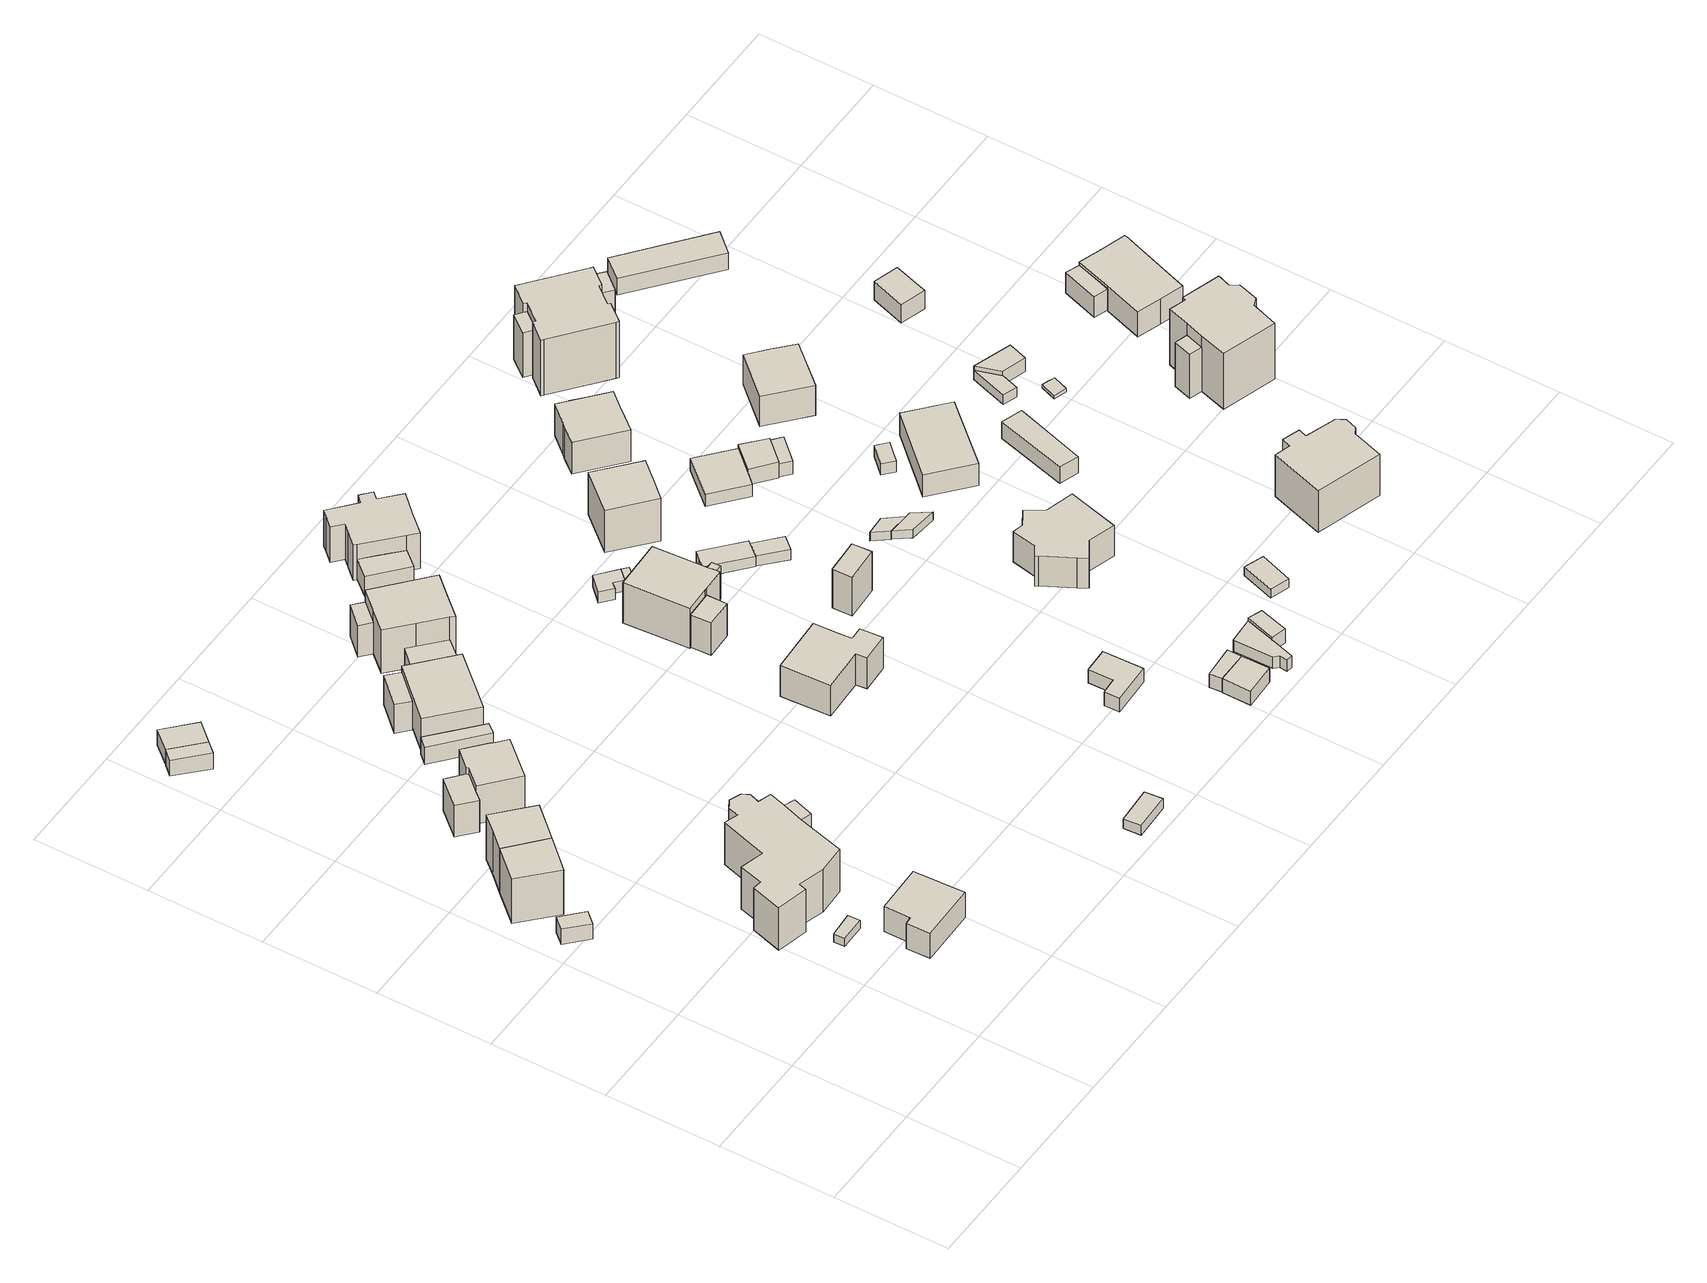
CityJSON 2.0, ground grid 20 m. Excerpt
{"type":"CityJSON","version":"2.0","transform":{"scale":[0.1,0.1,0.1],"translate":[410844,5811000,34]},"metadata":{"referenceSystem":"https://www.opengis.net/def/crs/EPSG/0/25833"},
"CityObjects":{
"building1":{"type":"Building","attributes":{"Gemeindeschluessel":"11000009","BezugspunktDach":"2200","function":"31001_2000","measuredHeight":3.24,"storeysAboveGround":1},"address":[{"country":"Germany","locality":"Berlin","thoroughfareNumber":"28A (1)","thoroughfareName":"Woltersdorfer Weg"}],"geometry":[{"type":"Solid","lod":"1","boundaries":[[[[0,1,2,3]],[[4,5,6,7]],[[4,7,3,2]],[[5,4,2,1]],[[6,5,1,0]],[[7,6,0,3]]]]}]},
"building2":{"type":"Building","attributes":{"Gemeindeschluessel":"11000009","BezugspunktDach":"2200","function":"31001_1010","measuredHeight":10.96,"storeysAboveGround":2},"address":[{"country":"Germany","locality":"Berlin","thoroughfareNumber":"28A","thoroughfareName":"Woltersdorfer Weg"}],"geometry":[{"type":"Solid","lod":"1","boundaries":[[[[8,9,10,11]],[[12,13,14,15]],[[12,15,11,10]],[[13,12,10,9]],[[14,13,9,8]],[[15,14,8,11]]]]}]},
"building3":{"type":"Building","attributes":{"Gemeindeschluessel":"11000009","BezugspunktDach":"2200","function":"31001_1010","measuredHeight":10.96,"storeysAboveGround":2},"address":[{"country":"Germany","locality":"Berlin","thoroughfareNumber":"28","thoroughfareName":"Woltersdorfer Weg"}],"geometry":[{"type":"Solid","lod":"1","boundaries":[[[[9,16,17,18,10]],[[19,20,21,13,12]],[[19,12,10,18]],[[20,19,18,17]],[[21,20,17,16]],[[13,21,16,9]],[[12,13,9,10]]]]}]},
"building4":{"type":"Building","attributes":{"Gemeindeschluessel":"11000009","BezugspunktDach":"2200","function":"31001_2000","measuredHeight":1.65,"storeysAboveGround":1},"address":[{"country":"Germany","locality":"Berlin","thoroughfareNumber":"8 (2)","thoroughfareName":"Springeberger Weg"}],"geometry":[{"type":"Solid","lod":"1","boundaries":[[[[22,23,24,25]],[[26,27,28,29]],[[26,29,25,24]],[[27,26,24,23]],[[28,27,23,22]],[[29,28,22,25]]]]}]},
"building5":{"type":"Building","attributes":{"Gemeindeschluessel":"11000009","BezugspunktDach":"2200","function":"31001_1010","measuredHeight":6.17,"storeysAboveGround":1},"address":[{"country":"Germany","locality":"Berlin","thoroughfareNumber":"8","thoroughfareName":"Springeberger Weg"}],"geometry":[{"type":"Solid","lod":"1","boundaries":[[[[30,31,32,33,34,35,36]],[[37,38,39,40,41,42,43]],[[37,43,36,35]],[[38,37,35,34]],[[39,38,34,33]],[[40,39,33,32]],[[41,40,32,31]],[[42,41,31,30]],[[43,42,30,36]]]]}]},
"building6":{"type":"Building","attributes":{"Gemeindeschluessel":"11000009","function":"31001_1010"},"address":[{"country":"Germany","locality":"Berlin","thoroughfareNumber":"4","thoroughfareName":"Springeberger Weg"}],"children":["building6-1","building6-2"]},
"building6-1":{"type":"BuildingPart","attributes":{"BezugspunktDach":"2200","measuredHeight":8.86,"storeysAboveGround":2},"parents":["building6"],"geometry":[{"type":"MultiSurface","lod":"1","boundaries":[[[44,45,46,47,48,49,50,51,52,53,54,55,56,57,58,59,60,61,62]],[[63,64,65,66,67,68,69,70,71,72,73,74,75,76,77,78,79,80,81]],[[63,81,62,61]],[[64,63,61,60]],[[65,64,60,59]],[[66,65,59,58]],[[67,66,58,57]],[[68,67,57,56]],[[69,68,56,55]],[[70,69,55,54]],[[71,70,54,53]],[[72,71,53,52]],[[73,72,52,51]],[[74,73,51,50]],[[75,74,50,49]],[[76,75,82,83]],[[77,76,48,47]],[[78,77,47,46]],[[79,78,46,45]],[[80,79,45,44]],[[81,80,44,62]],[[83,82,49,48]]]}]},
"building6-2":{"type":"BuildingPart","attributes":{"BezugspunktDach":"2200","measuredHeight":8.73,"storeysAboveGround":2},"parents":["building6"],"geometry":[{"type":"Solid","lod":"1","boundaries":[[[[84,85,49,48]],[[82,86,87,83]],[[86,82,49,85]],[[87,86,85,84]],[[83,87,84,48]],[[82,83,48,49]]]]}]},
"building7":{"type":"Building","attributes":{"Gemeindeschluessel":"11000009","BezugspunktDach":"2200","function":"51009_1610","measuredHeight":3.23,"storeysAboveGround":0},"address":[{"country":"Germany","locality":"Berlin"}],"geometry":[{"type":"Solid","lod":"1","boundaries":[[[[88,89,90,91]],[[92,93,94,95]],[[92,95,91,90]],[[93,92,90,89]],[[94,93,89,88]],[[95,94,88,91]]]]}]},
"building8":{"type":"Building","attributes":{"Gemeindeschluessel":"11000009","function":"31001_1010"},"address":[{"country":"Germany","locality":"Berlin","thoroughfareNumber":"26","thoroughfareName":"Woltersdorfer Weg"}],"children":["building8-1","building8-2","building8-3"]},
"building8-1":{"type":"BuildingPart","attributes":{"BezugspunktDach":"2200","measuredHeight":9.35,"storeysAboveGround":2},"parents":["building8"],"geometry":[{"type":"MultiSurface","lod":"1","boundaries":[[[96,97,98,99,100,101,102,103,104]],[[105,106,107,108,109,110,111,112,113]],[[114,115,104,103]],[[106,116,114,103,102]],[[107,106,102,101]],[[108,107,101,100]],[[117,118,119,120,121,109,108,100,99]],[[110,109,99,98]],[[111,110,98,97]],[[112,111,97,96]],[[113,112,96,104]],[[105,113,115,114]],[[105,114,116,106]],[[121,120,119,118,117]]]}]},
"building8-2":{"type":"BuildingPart","attributes":{"BezugspunktDach":"2200","measuredHeight":6.61,"storeysAboveGround":2},"parents":["building8"],"geometry":[{"type":"MultiSurface","lod":"1","boundaries":[[[122,115,114,116,123,124]],[[125,106,105,113,126,127]],[[125,127,124,123]],[[106,125,123,116]],[[126,113,115,122]],[[127,126,122,124]],[[128,105,106,116,114]],[[113,105,114,115]]]}]},
"building8-3":{"type":"BuildingPart","attributes":{"BezugspunktDach":"2200","measuredHeight":4.02,"storeysAboveGround":2},"parents":["building8"],"geometry":[{"type":"MultiSurface","lod":"1","boundaries":[[[117,129,130,118]],[[131,132,120,119]],[[131,119,118,130]],[[132,131,130,129]],[[120,132,129,117]],[[119,120,133,117,118]]]}]},
"building9":{"type":"Building","attributes":{"Gemeindeschluessel":"11000009","BezugspunktDach":"2200","function":"31001_1010","measuredHeight":3.19,"storeysAboveGround":1},"address":[{"country":"Germany","locality":"Berlin","thoroughfareNumber":"5D","thoroughfareName":"Am Mühlenfließ"}],"geometry":[{"type":"Solid","lod":"1","boundaries":[[[[89,134,135,90]],[[136,137,138,139]],[[136,139,90,135]],[[137,136,135,134]],[[138,137,134,89]],[[139,138,89,90]]]]}]},
"building10":{"type":"Building","attributes":{"Gemeindeschluessel":"11000009","BezugspunktDach":"2200","function":"51009_1610","measuredHeight":3.93,"storeysAboveGround":0},"address":[{"country":"Germany","locality":"Berlin"}],"geometry":[{"type":"Solid","lod":"1","boundaries":[[[[140,141,129,117]],[[142,143,144,145]],[[142,145,117,129]],[[143,142,129,141]],[[144,143,141,140]],[[145,144,140,117]]]]}]},
"building11":{"type":"Building","attributes":{"Gemeindeschluessel":"11000009","BezugspunktDach":"2200","function":"31001_2463","measuredHeight":3.79,"storeysAboveGround":1},"address":[{"country":"Germany","locality":"Berlin","thoroughfareNumber":"24 (1)","thoroughfareName":"Woltersdorfer Weg"}],"geometry":[{"type":"Solid","lod":"1","boundaries":[[[[146,147,148,149]],[[150,151,152,153]],[[150,153,149,148]],[[151,150,148,147]],[[152,151,147,146]],[[153,152,146,149]]]]}]},
"building12":{"type":"Building","attributes":{"Gemeindeschluessel":"11000009","BezugspunktDach":"2200","function":"51009_1610","measuredHeight":6.33,"storeysAboveGround":0},"address":[{"country":"Germany","locality":"Berlin"}],"geometry":[{"type":"Solid","lod":"1","boundaries":[[[[154,155,156,157]],[[158,159,160,161]],[[158,161,157,156]],[[159,158,156,155]],[[160,159,155,154]],[[161,160,154,157]]]]}]},
"building13":{"type":"Building","attributes":{"Gemeindeschluessel":"11000009","BezugspunktDach":"2200","function":"31001_1010","measuredHeight":7.97,"storeysAboveGround":1},"address":[{"country":"Germany","locality":"Berlin","thoroughfareNumber":"24","thoroughfareName":"Woltersdorfer Weg"}],"geometry":[{"type":"Solid","lod":"1","boundaries":[[[[162,163,164,165]],[[166,167,168,169]],[[166,169,165,164]],[[167,166,164,163]],[[168,167,163,162]],[[169,168,162,165]]]]}]},
"building14":{"type":"Building","attributes":{"Gemeindeschluessel":"11000009","BezugspunktDach":"2200","function":"31001_2000","measuredHeight":1.98,"storeysAboveGround":1},"address":[{"country":"Germany","locality":"Berlin","thoroughfareNumber":"9 (2)","thoroughfareName":"Springeberger Weg"}],"geometry":[{"type":"Solid","lod":"1","boundaries":[[[[170,171,172,173]],[[174,175,176,177]],[[174,177,173,172]],[[175,174,172,171]],[[176,175,171,170]],[[177,176,170,173]]]]}]},
"building15":{"type":"Building","attributes":{"Gemeindeschluessel":"11000009","BezugspunktDach":"2200","function":"31001_2000","measuredHeight":4.36,"storeysAboveGround":1},"address":[{"country":"Germany","locality":"Berlin","thoroughfareNumber":"22 (1)","thoroughfareName":"Woltersdorfer Weg"}],"geometry":[{"type":"Solid","lod":"1","boundaries":[[[[178,179,180,181]],[[182,183,184,185]],[[182,185,181,180]],[[183,182,180,179]],[[184,183,179,178]],[[185,184,178,181]]]]}]},
"building16":{"type":"Building","attributes":{"Gemeindeschluessel":"11000009","function":"31001_1010"},"address":[{"country":"Germany","locality":"Berlin","thoroughfareNumber":"22","thoroughfareName":"Woltersdorfer Weg"}],"children":["building16-1","building16-2"]},
"building16-1":{"type":"BuildingPart","attributes":{"BezugspunktDach":"2200","measuredHeight":11.57,"storeysAboveGround":2},"parents":["building16"],"geometry":[{"type":"MultiSurface","lod":"1","boundaries":[[[186,187,188,189,190,191,192,193,194]],[[195,196,197,198,199,200,201,202,203]],[[195,203,194,193]],[[196,195,193,192]],[[204,205,196,192,191]],[[198,197,191,190]],[[199,198,190,189]],[[200,199,189,188]],[[201,200,188,187]],[[202,201,187,186]],[[203,202,186,194]],[[206,197,196,205,204]]]}]},
"building16-2":{"type":"BuildingPart","attributes":{"BezugspunktDach":"2200","measuredHeight":6.51,"storeysAboveGround":2},"parents":["building16"],"geometry":[{"type":"MultiSurface","lod":"1","boundaries":[[[207,204,208,209]],[[210,197,195,211]],[[210,211,209,208]],[[197,210,208,204]],[[211,195,207,209]],[[195,212,196,205,207]],[[213,197,204,205,196]]]}]},
"building17":{"type":"Building","attributes":{"Gemeindeschluessel":"11000009","BezugspunktDach":"2200","function":"31001_1010","measuredHeight":10.13,"storeysAboveGround":2},"address":[{"country":"Germany","locality":"Berlin","thoroughfareNumber":"3","thoroughfareName":"Springeberger Weg"}],"geometry":[{"type":"Solid","lod":"1","boundaries":[[[[214,215,216,217,218,219,220,221,222]],[[223,224,225,226,227,228,229,230,231]],[[223,231,222,221]],[[224,223,221,220]],[[225,224,220,219]],[[226,225,219,218]],[[227,226,218,217]],[[228,227,217,216]],[[229,228,216,215]],[[230,229,215,214]],[[231,230,214,222]]]]}]},
"building18":{"type":"Building","attributes":{"Gemeindeschluessel":"11000009","BezugspunktDach":"2200","function":"51009_1610","measuredHeight":7.83,"storeysAboveGround":0},"address":[{"country":"Germany","locality":"Berlin"}],"geometry":[{"type":"Solid","lod":"1","boundaries":[[[[232,233,234,235]],[[236,237,238,239]],[[236,239,235,234]],[[237,236,234,233]],[[238,237,233,232]],[[239,238,232,235]]]]}]},
"building19":{"type":"Building","attributes":{"Gemeindeschluessel":"11000009","BezugspunktDach":"2200","function":"31001_2000","measuredHeight":5.06,"storeysAboveGround":1},"address":[{"country":"Germany","locality":"Berlin","thoroughfareNumber":"20 (1)","thoroughfareName":"Woltersdorfer Weg"}],"geometry":[{"type":"Solid","lod":"1","boundaries":[[[[240,241,242,243,244]],[[245,246,247,248,249]],[[245,249,244,243]],[[246,245,243,242]],[[247,246,242,241]],[[248,247,241,240]],[[249,248,240,244]]]]}]},
"building20":{"type":"Building","attributes":{"Gemeindeschluessel":"11000009","function":"31001_1010"},"address":[{"country":"Germany","locality":"Berlin","thoroughfareNumber":"1","thoroughfareName":"Springeberger Weg"}],"children":["building20-1","building20-2"]},
"building20-1":{"type":"BuildingPart","attributes":{"BezugspunktDach":"2200","measuredHeight":9.71,"storeysAboveGround":2},"parents":["building20"],"geometry":[{"type":"MultiSurface","lod":"1","boundaries":[[[250,251,252,253,254,255,256,257]],[[258,259,260,261,262,263,264,265]],[[258,265,257,256]],[[266,267,268,269,259,258,256,255]],[[270,266,269,271,260,259,255,254]],[[261,260,254,253]],[[262,261,253,252]],[[263,262,252,251]],[[264,263,251,250]],[[265,264,250,257]],[[269,268,267,266]],[[271,269,266,270]]]}]},
"building20-2":{"type":"BuildingPart","attributes":{"BezugspunktDach":"2200","measuredHeight":6.86,"storeysAboveGround":2},"parents":["building20"],"geometry":[{"type":"MultiSurface","lod":"1","boundaries":[[[270,272,273,267]],[[274,275,271,268]],[[274,268,267,273]],[[275,274,273,272]],[[271,275,272,270]],[[268,269,266,267]],[[271,270,266,269]]]}]},
"building21":{"type":"Building","attributes":{"Gemeindeschluessel":"11000009","BezugspunktDach":"2200","function":"31001_1010","measuredHeight":12.32,"storeysAboveGround":2},"address":[{"country":"Germany","locality":"Berlin","thoroughfareNumber":"20","thoroughfareName":"Woltersdorfer Weg"}],"geometry":[{"type":"Solid","lod":"1","boundaries":[[[[276,277,278,279,280,281,282,283,284,285,286,287,288,289,290]],[[291,292,293,294,295,296,297,298,299,300,301,302,303,304,305]],[[291,305,290,289]],[[292,291,289,288]],[[293,292,288,287]],[[294,293,287,286]],[[295,294,286,285]],[[296,295,285,284]],[[297,296,284,283]],[[298,297,283,282]],[[299,298,282,281]],[[300,299,281,280]],[[301,300,280,279]],[[302,301,279,278]],[[303,302,278,277]],[[304,303,277,276]],[[305,304,276,290]]]]}]},
"building22":{"type":"Building","attributes":{"Gemeindeschluessel":"11000009","BezugspunktDach":"2200","function":"31001_2000","measuredHeight":2.3,"storeysAboveGround":1},"address":[{"country":"Germany","locality":"Berlin","thoroughfareNumber":"1 (2)","thoroughfareName":"Springeberger Weg"}],"geometry":[{"type":"Solid","lod":"1","boundaries":[[[[306,307,308,309,310,311]],[[312,313,314,315,316,317]],[[312,317,311,310]],[[313,312,310,309]],[[314,313,309,308]],[[315,314,308,307]],[[316,315,307,306]],[[317,316,306,311]]]]}]},
"building23":{"type":"Building","attributes":{"Gemeindeschluessel":"11000009","BezugspunktDach":"2200","function":"31001_1010","measuredHeight":2.82,"storeysAboveGround":1},"address":[{"country":"Germany","locality":"Berlin","thoroughfareNumber":"7","thoroughfareName":"Springeberger Weg"}],"geometry":[{"type":"Solid","lod":"1","boundaries":[[[[318,319,320,321,322,323]],[[324,325,326,327,328,329]],[[324,329,323,322]],[[325,324,322,321]],[[326,325,321,320]],[[327,326,320,319]],[[328,327,319,318]],[[329,328,318,323]]]]}]},
"building24":{"type":"Building","attributes":{"Gemeindeschluessel":"11000009","BezugspunktDach":"2200","function":"51009_1610","measuredHeight":2.29,"storeysAboveGround":0},"address":[{"country":"Germany","locality":"Berlin"}],"geometry":[{"type":"Solid","lod":"1","boundaries":[[[[330,331,309,308]],[[313,332,333,314]],[[313,314,308,309]],[[332,313,309,331]],[[333,332,331,330]],[[314,333,330,308]]]]}]},
"building25":{"type":"Building","attributes":{"Gemeindeschluessel":"11000009","BezugspunktDach":"2200","function":"51009_1610","measuredHeight":2.48,"storeysAboveGround":0},"address":[{"country":"Germany","locality":"Berlin"}],"geometry":[{"type":"Solid","lod":"1","boundaries":[[[[334,335,336,337]],[[338,339,340,341]],[[338,341,337,336]],[[339,338,336,335]],[[340,339,335,334]],[[341,340,334,337]]]]}]},
"building26":{"type":"Building","attributes":{"Gemeindeschluessel":"11000009","BezugspunktDach":"2200","function":"31001_1010","measuredHeight":2.84,"storeysAboveGround":1},"address":[{"country":"Germany","locality":"Berlin","thoroughfareNumber":"9","thoroughfareName":"Springeberger Weg"}],"geometry":[{"type":"Solid","lod":"1","boundaries":[[[[342,343,344,345]],[[346,347,348,349]],[[346,349,345,344]],[[347,346,344,343]],[[348,347,343,342]],[[349,348,342,345]]]]}]},
"building27":{"type":"Building","attributes":{"Gemeindeschluessel":"11000009","BezugspunktDach":"2200","function":"51009_1610","measuredHeight":2.82,"storeysAboveGround":0},"address":[{"country":"Germany","locality":"Berlin"}],"geometry":[{"type":"Solid","lod":"1","boundaries":[[[[345,344,350,351]],[[352,353,354,355]],[[352,355,351,350]],[[353,352,350,344]],[[354,353,344,345]],[[355,354,345,351]]]]}]},
"building28":{"type":"Building","attributes":{"Gemeindeschluessel":"11000009","BezugspunktDach":"2200","function":"31001_2000","measuredHeight":8.18,"storeysAboveGround":1},"address":[{"country":"Germany","locality":"Berlin","thoroughfareNumber":"3 (1)","thoroughfareName":"Springeberger Weg"}],"geometry":[{"type":"Solid","lod":"1","boundaries":[[[[356,357,358,359]],[[360,361,362,363]],[[360,363,359,358]],[[361,360,358,357]],[[362,361,357,356]],[[363,362,356,359]]]]}]},
"building29":{"type":"Building","attributes":{"Gemeindeschluessel":"11000009","BezugspunktDach":"2200","function":"31001_2000","measuredHeight":2.41,"storeysAboveGround":1},"address":[{"country":"Germany","locality":"Berlin","thoroughfareNumber":"1 (1)","thoroughfareName":"Springeberger Weg"}],"geometry":[{"type":"Solid","lod":"1","boundaries":[[[[364,365,366,367,368,369,370]],[[371,372,373,374,375,376,377]],[[371,377,370,369]],[[372,371,369,368]],[[373,372,368,367]],[[374,373,367,366]],[[375,374,366,365]],[[376,375,365,364]],[[377,376,364,370]]]]}]},
"building30":{"type":"Building","attributes":{"Gemeindeschluessel":"11000009","BezugspunktDach":"2200","function":"31001_2000","measuredHeight":2.45,"storeysAboveGround":1},"address":[{"country":"Germany","locality":"Berlin","thoroughfareNumber":"9 (1)","thoroughfareName":"Springeberger Weg"}],"geometry":[{"type":"Solid","lod":"1","boundaries":[[[[378,379,380,381,382,383,384]],[[385,386,387,388,389,390,391]],[[385,391,384,383]],[[386,385,383,382]],[[387,386,382,381]],[[388,387,381,380]],[[389,388,380,379]],[[390,389,379,378]],[[391,390,378,384]]]]}]},
"building31":{"type":"Building","attributes":{"Gemeindeschluessel":"11000009","BezugspunktDach":"2200","function":"51009_1610","measuredHeight":2.12,"storeysAboveGround":0},"address":[{"country":"Germany","locality":"Berlin"}],"geometry":[{"type":"Solid","lod":"1","boundaries":[[[[392,393,394,395]],[[396,397,398,399]],[[396,399,395,394]],[[397,396,394,393]],[[398,397,393,392]],[[399,398,392,395]]]]}]},
"building32":{"type":"Building","attributes":{"Gemeindeschluessel":"11000009","BezugspunktDach":"2200","function":"31001_1010","measuredHeight":10.13,"storeysAboveGround":2},"address":[{"country":"Germany","locality":"Berlin","thoroughfareNumber":"21","thoroughfareName":"Woltersdorfer Weg"}],"geometry":[{"type":"Solid","lod":"1","boundaries":[[[[400,401,402,403,404,405]],[[406,407,408,409,410,411]],[[406,411,405,404]],[[407,406,404,403]],[[408,407,403,402]],[[409,408,402,401]],[[410,409,401,400]],[[411,410,400,405]]]]}]},
"building33":{"type":"Building","attributes":{"Gemeindeschluessel":"11000009","BezugspunktDach":"2200","function":"31001_2000","measuredHeight":3.83,"storeysAboveGround":1},"address":[{"country":"Germany","locality":"Berlin","thoroughfareNumber":"28 (3)","thoroughfareName":"Waldschützpfad"}],"geometry":[{"type":"Solid","lod":"1","boundaries":[[[[412,413,414,415]],[[416,417,418,419]],[[416,419,415,414]],[[417,416,414,413]],[[418,417,413,412]],[[419,418,412,415]]]]}]},
"building34":{"type":"Building","attributes":{"Gemeindeschluessel":"11000009","BezugspunktDach":"2200","function":"31001_2000","measuredHeight":1.8,"storeysAboveGround":1},"address":[{"country":"Germany","locality":"Berlin","thoroughfareNumber":"5 (1)","thoroughfareName":"Springeberger Weg"}],"geometry":[{"type":"Solid","lod":"1","boundaries":[[[[420,421,422,423]],[[424,425,426,427]],[[424,427,423,422]],[[425,424,422,421]],[[426,425,421,420]],[[427,426,420,423]]]]}]},
"building35":{"type":"Building","attributes":{"Gemeindeschluessel":"11000009","BezugspunktDach":"2200","function":"51009_1610","measuredHeight":1.75,"storeysAboveGround":0},"address":[{"country":"Germany","locality":"Berlin"}],"geometry":[{"type":"Solid","lod":"1","boundaries":[[[[428,429,430,421,420]],[[431,432,433,434,435]],[[431,435,420,421]],[[432,431,421,430]],[[433,432,430,429]],[[434,433,429,428]],[[435,434,428,420]]]]}]},
"building36":{"type":"Building","attributes":{"Gemeindeschluessel":"11000009","BezugspunktDach":"2200","function":"31001_1010","measuredHeight":6.3,"storeysAboveGround":1},"address":[{"country":"Germany","locality":"Berlin","thoroughfareNumber":"5","thoroughfareName":"Springeberger Weg"}],"geometry":[{"type":"Solid","lod":"1","boundaries":[[[[436,437,438,439,440,441,442,443,444,445,446,447]],[[448,449,450,451,452,453,454,455,456,457,458,459]],[[448,459,447,446]],[[449,448,446,445]],[[450,449,445,444]],[[451,450,444,443]],[[452,451,443,442]],[[453,452,442,441]],[[454,453,441,440]],[[455,454,440,439]],[[456,455,439,438]],[[457,456,438,437]],[[458,457,437,436]],[[459,458,436,447]]]]}]},
"building37":{"type":"Building","attributes":{"Gemeindeschluessel":"11000009","function":"31001_2000"},"address":[{"country":"Germany","locality":"Berlin","thoroughfareNumber":"21 (1)","thoroughfareName":"Woltersdorfer Weg"}],"children":["building37-1","building37-2"]},
"building37-1":{"type":"BuildingPart","attributes":{"BezugspunktDach":"2200","measuredHeight":2.5,"storeysAboveGround":1},"parents":["building37"],"geometry":[{"type":"MultiSurface","lod":"1","boundaries":[[[460,461,462,463]],[[464,465,466,467]],[[464,467,463,462]],[[465,464,462,461]],[[466,468,469,460]],[[467,466,460,463]],[[465,461,469,468]]]}]},
"building37-2":{"type":"BuildingPart","attributes":{"BezugspunktDach":"2200","measuredHeight":3.83,"storeysAboveGround":1},"parents":["building37"],"geometry":[{"type":"MultiSurface","lod":"1","boundaries":[[[470,471,472,473]],[[465,474,475,468]],[[461,469,473,472]],[[474,465,472,471]],[[475,474,471,470]],[[468,475,470,473]],[[465,468,469,461]]]}]},
"building38":{"type":"Building","attributes":{"Gemeindeschluessel":"11000009","BezugspunktDach":"2200","function":"31001_2000","measuredHeight":1.8,"storeysAboveGround":1},"address":[{"country":"Germany","locality":"Berlin","thoroughfareNumber":"28 (1)","thoroughfareName":"Waldschützpfad"}],"geometry":[{"type":"Solid","lod":"1","boundaries":[[[[476,477,478,479]],[[480,481,482,483]],[[480,483,479,478]],[[481,480,478,477]],[[482,481,477,476]],[[483,482,476,479]]]]}]},
"building39":{"type":"Building","attributes":{"Gemeindeschluessel":"11000009","function":"31001_1010"},"address":[{"country":"Germany","locality":"Berlin","thoroughfareNumber":"19","thoroughfareName":"Woltersdorfer Weg"}],"children":["building39-1","building39-2"]},
"building39-1":{"type":"BuildingPart","attributes":{"BezugspunktDach":"2200","measuredHeight":9.3,"storeysAboveGround":2},"parents":["building39"],"geometry":[{"type":"Solid","lod":"1","boundaries":[[[[484,485,486,487,488,489,490,491]],[[492,493,494,495,496,497,498,499]],[[492,499,491,490]],[[493,492,490,489]],[[494,493,489,488]],[[495,494,488,487],[500,501,502,503]],[[496,495,487,486]],[[497,496,486,485]],[[498,497,485,484]],[[499,498,484,491]],[[502,501,500,503]]]]}]},
"building39-2":{"type":"BuildingPart","attributes":{"BezugspunktDach":"2200","measuredHeight":3.73,"storeysAboveGround":2},"parents":["building39"],"geometry":[{"type":"Solid","lod":"1","boundaries":[[[[502,504,505,503]],[[506,507,501,500]],[[506,500,503,505]],[[507,506,505,504]],[[501,507,504,502]],[[500,501,502,503]]]]}]},
"building40":{"type":"Building","attributes":{"Gemeindeschluessel":"11000009","BezugspunktDach":"2200","function":"51009_1610","measuredHeight":2.73,"storeysAboveGround":0},"address":[{"country":"Germany","locality":"Berlin"}],"geometry":[{"type":"Solid","lod":"1","boundaries":[[[[508,509,510,511]],[[512,513,514,515]],[[512,515,511,510]],[[513,512,510,509]],[[514,513,509,508]],[[515,514,508,511]]]]}]},
"building41":{"type":"Building","attributes":{"Gemeindeschluessel":"11000009","BezugspunktDach":"2200","function":"31001_2000","measuredHeight":3.21,"storeysAboveGround":1},"address":[{"country":"Germany","locality":"Berlin","thoroughfareNumber":"21A (1)","thoroughfareName":"Woltersdorfer Weg"}],"geometry":[{"type":"Solid","lod":"1","boundaries":[[[[516,517,518,519,520]],[[521,522,523,524,525]],[[521,525,520,519]],[[522,521,519,518]],[[523,522,518,517]],[[524,523,517,516]],[[525,524,516,520]]]]}]},
"building42":{"type":"Building","attributes":{"Gemeindeschluessel":"11000009","BezugspunktDach":"2200","function":"31001_1010","measuredHeight":5.14,"storeysAboveGround":1},"address":[{"country":"Germany","locality":"Berlin","thoroughfareNumber":"21A","thoroughfareName":"Woltersdorfer Weg"}],"geometry":[{"type":"Solid","lod":"1","boundaries":[[[[526,527,528,529]],[[530,531,532,533]],[[530,533,529,528]],[[531,530,528,527]],[[532,531,527,526]],[[533,532,526,529]]]]}]},
"building43":{"type":"Building","attributes":{"Gemeindeschluessel":"11000009","BezugspunktDach":"2200","function":"51009_1610","measuredHeight":9.3,"storeysAboveGround":0},"address":[{"country":"Germany","locality":"Berlin"}],"geometry":[{"type":"Solid","lod":"1","boundaries":[[[[534,535,536,537,538,539]],[[540,541,542,543,544,545]],[[540,545,539,538]],[[541,540,538,537]],[[542,541,537,536]],[[543,542,536,535]],[[544,543,535,534]],[[545,544,534,539]]]]}]},
"building44":{"type":"Building","attributes":{"Gemeindeschluessel":"11000009","BezugspunktDach":"2200","function":"31001_2000","measuredHeight":4.23,"storeysAboveGround":1},"address":[{"country":"Germany","locality":"Berlin","thoroughfareNumber":"26 (1)","thoroughfareName":"Waldschützpfad"}],"geometry":[{"type":"Solid","lod":"1","boundaries":[[[[546,547,548,549]],[[550,551,552,553]],[[550,553,549,548]],[[551,550,548,547]],[[552,551,547,546]],[[553,552,546,549]]]]}]},
"building45":{"type":"Building","attributes":{"Gemeindeschluessel":"11000009","BezugspunktDach":"2200","function":"31001_1010","measuredHeight":8.54,"storeysAboveGround":1},"address":[{"country":"Germany","locality":"Berlin","thoroughfareNumber":"19A","thoroughfareName":"Woltersdorfer Weg"}],"geometry":[{"type":"Solid","lod":"1","boundaries":[[[[554,555,556,557,558]],[[559,560,561,562,563]],[[559,563,558,557]],[[560,559,557,556]],[[561,560,556,555]],[[562,561,555,554]],[[563,562,554,558]]]]}]},
"building46":{"type":"Building","attributes":{"Gemeindeschluessel":"11000009","BezugspunktDach":"2200","function":"31001_1010","measuredHeight":13.23,"storeysAboveGround":2},"address":[{"country":"Germany","locality":"Berlin","thoroughfareNumber":"17","thoroughfareName":"Woltersdorfer Weg"}],"geometry":[{"type":"Solid","lod":"1","boundaries":[[[[564,565,566,567,568,569,570,571,572,573,574,575,576,577,578,579]],[[580,581,582,583,584,585,586,587,588,589,590,591,592,593,594,595]],[[580,595,579,578]],[[581,580,578,577]],[[582,581,577,576]],[[583,582,576,575]],[[584,583,575,574]],[[585,584,574,573]],[[586,585,573,572]],[[587,586,572,571]],[[588,587,571,570]],[[589,588,570,569]],[[590,589,569,568]],[[591,590,568,567]],[[592,591,567,566]],[[593,592,566,565]],[[594,593,565,564]],[[595,594,564,579]]]]}]},
"building47":{"type":"Building","attributes":{"Gemeindeschluessel":"11000009","BezugspunktDach":"2200","function":"31001_1010","measuredHeight":8.55,"storeysAboveGround":2},"address":[{"country":"Germany","locality":"Berlin","thoroughfareNumber":"28, 30","thoroughfareName":"Waldschützpfad"}],"geometry":[{"type":"Solid","lod":"1","boundaries":[[[[596,597,598,599,600,601,602,603,604,605,606]],[[607,608,609,610,611,612,613,614,615,616,617]],[[607,617,606,605]],[[608,607,605,604]],[[609,608,604,603]],[[610,609,603,602]],[[611,610,602,601]],[[612,611,601,600]],[[613,612,600,599]],[[614,613,599,598]],[[615,614,598,597]],[[616,615,597,596]],[[617,616,596,606]]]]}]},
"building48":{"type":"Building","attributes":{"Gemeindeschluessel":"11000009","BezugspunktDach":"2200","function":"31001_2723","measuredHeight":9.79,"storeysAboveGround":1},"address":[{"country":"Germany","locality":"Berlin","thoroughfareNumber":"17 (1)","thoroughfareName":"Woltersdorfer Weg"}],"geometry":[{"type":"Solid","lod":"1","boundaries":[[[[618,619,620,621,622]],[[623,624,625,626,627]],[[623,627,622,621]],[[624,623,621,620]],[[625,624,620,619]],[[626,625,619,618]],[[627,626,618,622]]]]}]},
"building49":{"type":"Building","attributes":{"Gemeindeschluessel":"11000009","function":"31001_1010"},"address":[{"country":"Germany","locality":"Berlin","thoroughfareNumber":"24 (1)","thoroughfareName":"Waldschützpfad"}],"children":["building49-1","building49-2"]},
"building49-1":{"type":"BuildingPart","attributes":{"BezugspunktDach":"2200","measuredHeight":2.81,"storeysAboveGround":1},"parents":["building49"],"geometry":[{"type":"MultiSurface","lod":"1","boundaries":[[[628,629,630,631]],[[632,633,634,635]],[[632,635,631,630]],[[633,632,630,629]],[[634,633,629,628]],[[635,636,637,628,631]],[[637,636,635,634]]]}]},
"building49-2":{"type":"BuildingPart","attributes":{"BezugspunktDach":"2200","measuredHeight":2,"storeysAboveGround":1},"parents":["building49"],"geometry":[{"type":"Solid","lod":"1","boundaries":[[[[638,637,636,639]],[[635,634,640,641]],[[635,641,639,636]],[[640,634,637,638]],[[641,640,638,639]],[[634,635,636,637]]]]}]},
"building50":{"type":"Building","attributes":{"Gemeindeschluessel":"11000009","BezugspunktDach":"2200","function":"31001_2000","measuredHeight":1.2,"storeysAboveGround":1},"address":[{"country":"Germany","locality":"Berlin","thoroughfareNumber":"24 (2)","thoroughfareName":"Waldschützpfad"}],"geometry":[{"type":"Solid","lod":"1","boundaries":[[[[642,643,644,645,646]],[[647,648,649,650,651]],[[647,651,646,645]],[[648,647,645,644]],[[649,648,644,643]],[[650,649,643,642]],[[651,650,642,646]]]]}]},
"building51":{"type":"Building","attributes":{"Gemeindeschluessel":"11000009","BezugspunktDach":"2200","function":"31001_2000","measuredHeight":3.33,"storeysAboveGround":1},"address":[{"country":"Germany","locality":"Berlin","thoroughfareNumber":"15 (1)","thoroughfareName":"Woltersdorfer Weg"}],"geometry":[{"type":"Solid","lod":"1","boundaries":[[[[652,653,654,655]],[[656,657,658,659]],[[656,659,655,654]],[[657,656,654,653]],[[658,657,653,652]],[[659,658,652,655]]]]}]},
"building52":{"type":"Building","attributes":{"Gemeindeschluessel":"11000009","function":"31001_1010"},"address":[{"country":"Germany","locality":"Berlin","thoroughfareNumber":"26","thoroughfareName":"Waldschützpfad"}],"children":["building52-1","building52-2"]},
"building52-1":{"type":"BuildingPart","attributes":{"BezugspunktDach":"2200","measuredHeight":12.47,"storeysAboveGround":2},"parents":["building52"],"geometry":[{"type":"MultiSurface","lod":"1","boundaries":[[[660,661,662,663,664,665,666,667,668,669,670,671,672]],[[673,674,675,676,677,678,679,680,681,682,683,684,685]],[[673,685,672,671]],[[686,687,671,670]],[[675,674,670,669]],[[676,675,669,668]],[[677,676,668,667]],[[678,677,667,666]],[[679,678,666,665]],[[680,679,665,664]],[[681,680,664,663]],[[682,681,663,662]],[[683,682,662,661]],[[684,683,661,660]],[[685,684,660,672]],[[674,673,688,687,686]]]}]},
"building52-2":{"type":"BuildingPart","attributes":{"BezugspunktDach":"2200","measuredHeight":9.14,"storeysAboveGround":2},"parents":["building52"],"geometry":[{"type":"Solid","lod":"1","boundaries":[[[[687,686,689,690]],[[691,674,673,692]],[[691,692,690,689]],[[674,691,689,686]],[[692,673,687,690]],[[673,674,686,687]]]]}]},
"building53":{"type":"Building","attributes":{"Gemeindeschluessel":"11000009","BezugspunktDach":"2200","function":"31001_2000","measuredHeight":4.79,"storeysAboveGround":1},"address":[{"country":"Germany","locality":"Berlin","thoroughfareNumber":"22 (1)","thoroughfareName":"Waldschützpfad"}],"geometry":[{"type":"Solid","lod":"1","boundaries":[[[[693,694,695,696]],[[697,698,699,700]],[[697,700,696,695]],[[698,697,695,694]],[[699,698,694,693]],[[700,699,693,696]]]]}]},
"building54":{"type":"Building","attributes":{"Gemeindeschluessel":"11000009","BezugspunktDach":"2200","function":"51009_1610","measuredHeight":4.67,"storeysAboveGround":0},"address":[{"country":"Germany","locality":"Berlin"}],"geometry":[{"type":"Solid","lod":"1","boundaries":[[[[701,702,703,704]],[[705,706,707,708]],[[705,708,704,703]],[[706,705,703,702]],[[707,706,702,701]],[[708,707,701,704]]]]}]},
"building55":{"type":"Building","attributes":{"Gemeindeschluessel":"11000009","BezugspunktDach":"2200","function":"31001_1010","measuredHeight":5.69,"storeysAboveGround":1},"address":[{"country":"Germany","locality":"Berlin","thoroughfareNumber":"24","thoroughfareName":"Waldschützpfad"}],"geometry":[{"type":"Solid","lod":"1","boundaries":[[[[709,710,711,712,713,714,715,716,717]],[[718,719,720,721,722,723,724,725,726]],[[718,726,717,716]],[[719,718,716,715]],[[720,719,715,714]],[[721,720,714,713]],[[722,721,713,712]],[[723,722,712,711]],[[724,723,711,710]],[[725,724,710,709]],[[726,725,709,717]]]]}]}
},
"vertices":[
[46,578,59],[64,598,59],[29,631,59],[12,611,59],[29,631,27],[64,598,27],[46,578,27],[12,611,27],
[65,641,122],[112,691,122],[52,744,122],[8,695,122],[52,744,29],[112,691,29],[65,641,29],[8,695,29],
[160,744,122],[101,799,122],[80,774,122],[80,774,29],[101,799,29],[160,744,29],
[231,254,46],[275,255,46],[274,276,46],[230,273,46],[274,276,29],[275,255,29],[231,254,29],[230,273,29],
[276,133,83],[376,135,83],[372,224,83],[287,221,83],[287,177,83],[287,175,83],[274,174,83],[287,175,31],[287,177,31],[287,221,31],[372,224,31],[376,135,31],[276,133,31],[274,174,31],
[226,319,117],[230,333,117],[275,320,117],[324,322,117],[346,403,117],[358,441,117],[367,470,117],[344,477,117],[350,495,117],[344,507,117],[324,515,117],[310,507,117],[304,488,117],[281,496,117],[256,414,117],[215,425,117],[204,384,117],[188,386,117],[172,332,117],[188,386,29],[204,384,29],[215,425,29],[256,414,29],[281,496,29],[304,488,29],[310,507,29],[324,515,29],[344,507,29],[350,495,29],[344,477,29],[367,470,29],[358,441,29],[346,403,29],[324,322,29],[275,320,29],[230,333,29],[226,319,29],[172,332,29],[358,441,30],[346,403,30],
[364,397,117],[376,434,117],[376,434,30],[364,397,30],
[68,1256,35],[84,1274,35],[37,1319,35],[21,1302,35],[37,1319,2],[84,1274,2],[68,1256,2],[21,1302,2],
[214,803,106],[267,863,106],[247,880,106],[244,884,106],[212,912,106],[209,915,106],[183,886,106],[185,883,106],[158,853,106],[185,883,26],[183,886,26],[209,915,26],[212,912,26],[244,884,26],[247,880,26],[267,863,26],[214,803,26],[158,853,26],[185,883,92],[158,853,92],[183,886,92],[244,884,69],[212,912,69],[212,912,29],[244,884,29],[244,884,45],
[147,840,92],[156,909,92],[118,866,92],[156,909,26],[147,840,26],[118,866,26],[185,883,89],
[252,893,69],[220,922,69],[220,922,29],[252,893,29],[244,884,49],
[113,1306,35],[65,1352,35],[65,1352,3],[113,1306,3],[84,1274,3],[37,1319,3],
[247,880,69],[256,890,69],[252,893,30],[256,890,30],[247,880,30],[244,884,30],
[305,916,59],[318,932,59],[240,1002,59],[225,985,59],[240,1002,24],[318,932,24],[305,916,24],[225,985,24],
[285,1045,73],[328,1091,73],[308,1110,73],[265,1064,73],[308,1110,13],[328,1091,13],[285,1045,13],[265,1064,13],
[320,943,86],[397,1029,86],[328,1091,86],[251,1008,86],[328,1091,17],[397,1029,17],[320,943,17],[251,1008,17],
[659,7,53],[724,10,53],[721,41,53],[657,37,53],[721,41,33],[724,10,33],[659,7,33],[657,37,33],
[409,1043,55],[439,1077,55],[388,1124,55],[356,1090,55],[388,1124,16],[439,1077,16],[409,1043,16],[356,1090,16],
[401,1112,102],[439,1077,102],[445,1071,102],[475,1105,102],[505,1138,102],[420,1213,102],[391,1181,102],[390,1180,102],[362,1148,102],[390,1180,12],[391,1181,12],[420,1213,12],[505,1138,12],[475,1105,12],[445,1071,12],[439,1077,12],[401,1112,12],[362,1148,12],[420,1213,77],[391,1181,77],[420,1213,56],
[390,1180,77],[403,1229,77],[372,1196,77],[403,1229,12],[372,1196,12],[391,1180,12],[392,1182,12],
[625,529,96],[700,533,96],[702,514,96],[751,517,96],[748,556,96],[725,555,96],[723,577,96],[721,620,96],[620,614,96],[721,620,32],[723,577,32],[725,555,32],[748,556,32],[751,517,32],[702,514,32],[700,533,32],[625,529,32],[620,614,32],
[636,745,101],[683,747,101],[682,782,101],[634,780,101],[682,782,34],[683,747,34],[636,745,34],[634,780,34],
[533,1200,63],[556,1227,63],[529,1253,63],[501,1279,63],[477,1250,63],[501,1279,21],[529,1253,21],[556,1227,21],[533,1200,21],[477,1250,21],
[634,780,115],[678,782,115],[682,782,115],[722,784,115],[721,796,115],[720,803,115],[713,897,115],[626,893,115],[713,897,31],[720,803,31],[721,796,31],[722,784,31],[682,782,31],[678,782,31],[634,780,31],[626,893,31],[720,803,102],[719,812,102],[719,812,33],[720,803,33],[721,796,102],[721,796,33],
[744,797,102],[743,812,102],[743,812,33],[744,797,33],
[501,1279,94],[556,1227,94],[571,1213,94],[600,1245,94],[629,1276,94],[597,1306,94],[607,1317,94],[589,1333,94],[578,1321,94],[535,1359,94],[526,1349,94],[511,1332,94],[528,1317,94],[516,1304,94],[497,1283,94],[516,1304,20],[528,1317,20],[511,1332,20],[526,1349,20],[535,1359,20],[578,1321,20],[589,1333,20],[607,1317,20],[597,1306,20],[629,1276,20],[600,1245,20],[571,1213,20],[556,1227,20],[501,1279,20],[497,1283,20],
[661,929,54],[669,939,54],[684,927,54],[700,944,54],[667,972,54],[642,946,54],[667,972,31],[700,944,31],[684,927,31],[669,939,31],[661,929,31],[642,946,31],
[860,172,61],[932,176,61],[930,246,61],[887,244,61],[888,201,61],[859,199,61],[888,201,33],[887,244,33],[930,246,33],[932,176,33],[860,172,33],[859,199,33],
[694,918,54],[710,935,54],[710,935,31],[694,918,31],
[607,1317,51],[620,1331,51],[601,1347,51],[589,1333,51],[601,1347,27],[620,1331,27],[607,1317,27],[589,1333,27],
[974,15,64],[1030,18,64],[1029,66,64],[974,65,64],[1029,66,35],[1030,18,35],[974,15,35],[974,65,35],
[1029,91,64],[972,87,64],[1029,91,36],[1029,66,36],[974,65,36],[972,87,36],
[817,613,115],[878,617,115],[876,651,115],[816,647,115],[876,651,34],[878,617,34],[817,613,34],[816,647,34],
[831,791,52],[842,804,52],[849,812,52],[853,817,52],[793,871,52],[781,858,52],[770,845,52],[781,858,31],[793,871,31],[853,817,31],[849,812,31],[842,804,31],[831,791,31],[770,845,31],
[1056,29,60],[1063,21,60],[1062,7,60],[1073,6,60],[1085,48,60],[1100,100,60],[1055,97,60],[1100,100,36],[1085,48,36],[1073,6,36],[1062,7,36],[1063,21,36],[1056,29,36],[1055,97,36],
[870,754,53],[889,776,53],[849,812,53],[831,791,53],[849,812,32],[889,776,32],[870,754,32],[831,791,32],
[803,939,117],[831,970,117],[837,977,117],[858,1001,117],[792,1059,117],[738,996,117],[792,1059,29],[858,1001,29],[837,977,29],[831,970,29],[803,939,29],[738,996,29],
[1110,41,66],[1124,91,66],[1100,100,66],[1085,48,66],[1100,100,37],[1124,91,37],[1110,41,37],[1085,48,37],
[984,651,51],[1022,649,51],[998,678,51],[965,676,51],[998,678,33],[1022,649,33],[984,651,33],[965,676,33],
[1004,625,51],[1051,620,51],[1031,648,51],[1022,649,34],[1031,648,34],[1051,620,34],[1004,625,34],[984,651,34],
[1018,414,97],[1045,364,97],[1054,349,97],[1085,368,97],[1131,354,97],[1154,442,97],[1104,456,97],[1086,485,97],[1059,469,97],[1041,473,97],[1032,430,97],[1015,419,97],[1032,430,34],[1041,473,34],[1059,469,34],[1086,485,34],[1104,456,34],[1154,442,34],[1131,354,34],[1085,368,34],[1054,349,34],[1045,364,34],[1018,414,34],[1015,419,34],
[953,874,55],[1006,932,55],[950,981,55],[898,922,55],[950,981,30],[1006,932,30],[953,874,30],[898,922,30],[970,892,30],[970,892,55],
[1007,862,63],[1042,900,63],[1006,932,63],[970,892,63],[1042,900,30],[1007,862,30],
[1214,101,51],[1234,158,51],[1200,170,51],[1181,112,51],[1200,170,33],[1234,158,33],[1214,101,33],[1181,112,33],
[922,1067,92],[949,1100,92],[955,1107,92],[976,1132,92],[908,1191,92],[880,1159,92],[874,1152,92],[853,1127,92],[874,1152,26],[880,1159,26],[908,1191,26],[976,1132,26],[955,1107,26],[949,1100,26],[922,1067,26],[853,1127,26],[931,1171,26],[958,1148,26],[958,1148,64],[931,1171,64],
[976,1168,64],[949,1192,64],[949,1192,26],[976,1168,26],
[1023,848,59],[1059,886,59],[1042,900,59],[1007,862,59],[1042,900,32],[1059,886,32],[1023,848,32],[1007,862,32],
[1107,720,57],[1121,735,57],[1135,749,57],[1117,765,57],[1089,736,57],[1117,765,34],[1135,749,34],[1121,735,34],[1107,720,34],[1089,736,34],
[1148,602,80],[1238,702,80],[1175,757,80],[1084,659,80],[1175,757,34],[1238,702,34],[1148,602,34],[1084,659,34],
[1004,1291,111],[1008,1288,111],[1033,1319,111],[1029,1323,111],[1017,1332,111],[992,1301,111],[1017,1332,18],[1029,1323,18],[1033,1319,18],[1008,1288,18],[1004,1291,18],[992,1301,18],
[1250,492,67],[1287,615,67],[1251,627,67],[1217,504,67],[1251,627,33],[1287,615,33],[1250,492,33],[1217,504,33],
[1146,886,93],[1206,954,93],[1175,983,93],[1143,1011,93],[1082,943,93],[1143,1011,31],[1175,983,31],[1206,954,31],[1146,886,31],[1082,943,31],
[982,1257,129],[1069,1186,129],[1073,1183,129],[1098,1214,129],[1095,1218,129],[1120,1249,129],[1124,1246,129],[1149,1277,129],[1145,1280,129],[1058,1351,129],[1054,1354,129],[1029,1323,129],[1033,1319,129],[1008,1288,129],[1004,1291,129],[978,1260,129],[1004,1291,13],[1008,1288,13],[1033,1319,13],[1029,1323,13],[1054,1354,13],[1058,1351,13],[1145,1280,13],[1149,1277,13],[1124,1246,13],[1120,1249,13],[1095,1218,13],[1098,1214,13],[1073,1183,13],[1069,1186,13],[982,1257,13],[978,1260,13],
[1448,90,120],[1465,144,120],[1476,150,120],[1483,171,120],[1475,185,120],[1422,203,120],[1427,218,120],[1397,228,120],[1392,212,120],[1364,220,120],[1334,126,120],[1364,220,34],[1392,212,34],[1397,228,34],[1427,218,34],[1422,203,34],[1475,185,34],[1483,171,34],[1476,150,34],[1465,144,34],[1448,90,34],[1334,126,34],
[1140,1233,112],[1166,1264,112],[1150,1278,112],[1149,1277,112],[1124,1246,112],[1149,1277,14],[1150,1278,14],[1166,1264,14],[1140,1233,14],[1124,1246,14],
[1345,685,62],[1387,672,62],[1398,705,62],[1332,727,62],[1398,705,34],[1387,672,34],[1345,685,34],[1332,727,34],[1332,727,54],[1345,685,54],
[1335,654,54],[1311,662,54],[1335,654,34],[1311,662,34],
[1384,598,40],[1394,625,40],[1383,629,40],[1372,633,40],[1362,605,40],[1372,633,33],[1383,629,33],[1394,625,33],[1384,598,33],[1362,605,33],
[1347,1166,51],[1378,1201,51],[1243,1311,51],[1214,1276,51],[1243,1311,17],[1378,1201,17],[1347,1166,17],[1214,1276,17],
[1573,353,148],[1588,399,148],[1602,404,148],[1613,440,148],[1604,453,148],[1610,470,148],[1612,476,148],[1546,497,148],[1544,491,148],[1515,500,148],[1503,462,148],[1493,430,148],[1479,383,148],[1493,430,32],[1503,462,32],[1515,500,32],[1544,491,32],[1546,497,32],[1612,476,32],[1610,470,32],[1604,453,32],[1613,440,32],[1602,404,32],[1588,399,32],[1573,353,32],[1479,383,32],[1503,462,124],[1493,430,124],[1493,430,101],
[1481,469,124],[1471,437,124],[1481,469,32],[1471,437,32],
[1420,869,70],[1439,929,70],[1396,942,70],[1376,882,70],[1396,942,32],[1439,929,32],[1420,869,32],[1376,882,32],
[1562,639,76],[1582,701,76],[1559,710,76],[1538,647,76],[1559,710,33],[1582,701,33],[1562,639,33],[1538,647,33],
[1581,558,83],[1621,545,83],[1655,644,83],[1663,667,83],[1665,674,83],[1623,687,83],[1582,701,83],[1562,639,83],[1540,572,83],[1562,639,31],[1582,701,31],[1623,687,31],[1665,674,31],[1663,667,31],[1655,644,31],[1621,545,31],[1581,558,31],[1540,572,31]
]}
